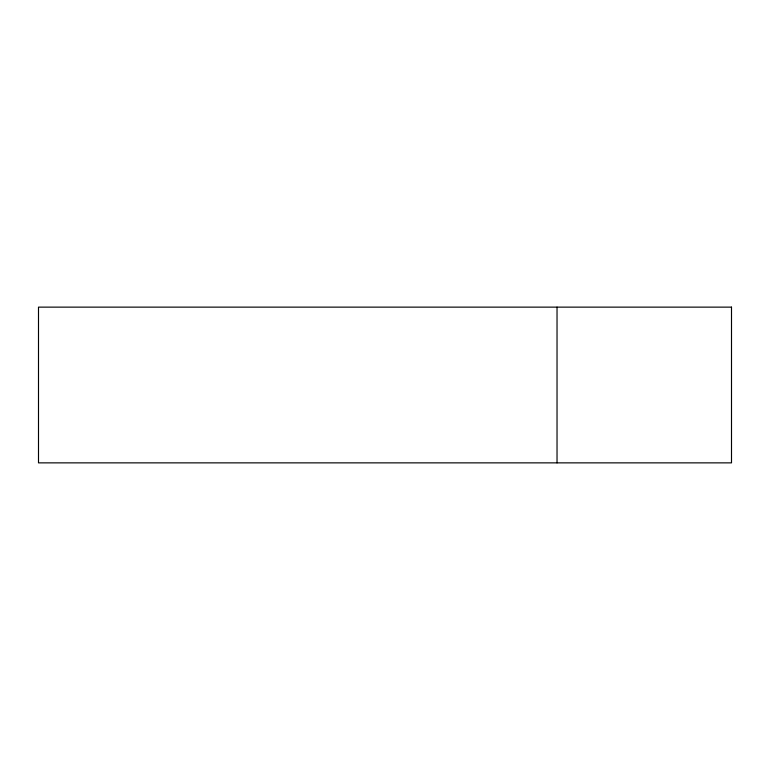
<?xml version="1.0" encoding="UTF-8"?>
<svg xmlns="http://www.w3.org/2000/svg" width="770" height="770" viewBox="0 0 770 770"><rect width="100%" height="100%" fill="white"/><g stroke="black" fill="none" stroke-linecap="round" stroke-linejoin="round"><path stroke-width="1.16" d="M557.028 307.134L557.028 462.866M731.5 307.134L38.5 307.134L38.5 462.866L731.5 462.866L731.5 307.134"/></g></svg>
